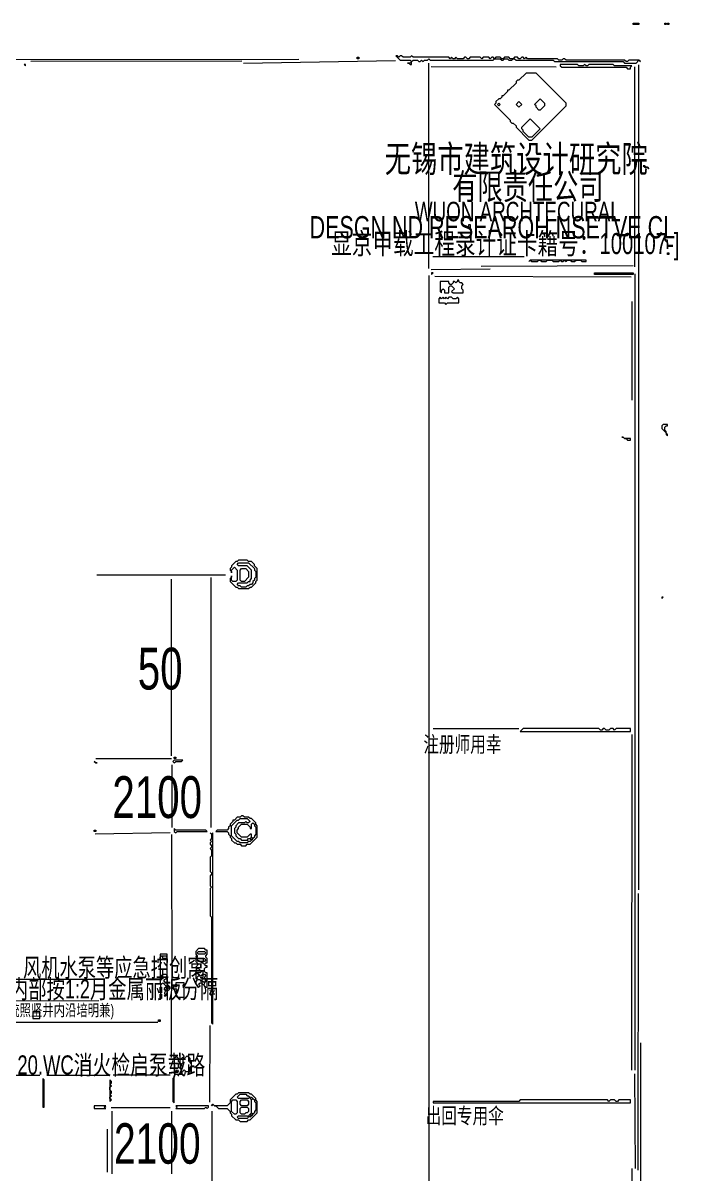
# Model space of a CAD drawing. Extents: x 10 to 1978, y 10 to 1392.
# Drawn here: x 1520 to 1978, y 586 to 1392 of the extents above; entities that cross this region are included whole.
import ezdxf

# ---------------------------------------------------------------- set-up
doc = ezdxf.new("R2010")
doc.units = 0
for name, color, linetype, lineweight in [('OCR_TEXT', 6, 'Continuous', 0), ('TRACE_CURVE', 6, 'Continuous', 0), ('TRACE_STRAIGHT', 5, 'Continuous', 0), ('TRACE_TEXT_SYMBOL', 6, 'Continuous', 0)]:
    doc.layers.add(name, color=color, linetype=linetype, lineweight=lineweight)
doc.styles.add('wqy-unicode', font='wqy-unicode.lff')

msp = doc.modelspace()

# ---------------------------------------------------------------- linework, layer by layer
at = {"layer": 'TRACE_CURVE', "color": 6}
msp.add_lwpolyline([(1651, 825), (1652, 824), (1652, 821), (1651, 820), (1652, 819), (1651, 818), (1651, 817), (1652, 816), (1652, 815), (1651, 814), (1652, 813), (1652, 809), (1651, 808), (1651, 798), (1652, 797), (1652, 796), (1651, 795), (1651, 788), (1652, 787), (1651, 786), (1651, 767), (1652, 766), (1652, 714), (1651, 713), (1651, 712), (1652, 711), (1652, 692), (1653, 691), (1653, 825), (1652, 824)], close=True, dxfattribs=at)
at = {"layer": 'TRACE_STRAIGHT', "color": 5}
for p, q in [((1060.58, 1365.9), (1713.13, 1366.61)), ((1525.62, 1365.36), (1673.12, 1365.47)), ((1674.35, 1363.93), (1780.64, 1365.8)), ((1804.05, 1220.12), (1804.05, 1363.88)), ((1950.62, 1362.62), (1950.62, 785.12)), ((1805.63, 1361.53), (1893.13, 1361.23)), ((1948.12, 1221.37), (1948.13, 1361.38)), ((1806.88, 1228.58), (1870.64, 1228.42)), ((1805.63, 1219.51), (1846.88, 1219.86)), ((1840.62, 1221.75), (1946.88, 1222.35)), ((1804, 1215), (1804, 1041)), ((1804.04, 1215.12), (1804.04, 377.62)), ((1808.12, 1214.81), (1945.62, 1214.37)), ((1948.11, 1216.38), (1948.16, 658.88)), ((1946, 1197), (1946, 1128)), ((1571.87, 1005.75), (1661.87, 1005.74)), ((1624.08, 878.88), (1624.09, 1002.62)), ((1651.55, 1003.87), (1651.57, 828.87)), ((1807, 898), (1867, 898)), ((1945.93, 658.87), (1946.17, 893.88)), ((1571, 877), (1624, 877)), ((1624.17, 872.63), (1624.21, 828.87)), ((1570.59, 824.26), (1623.15, 825.24)), ((1623.97, 823.87), (1624.23, 718.87)), ((1950.47, 588.88), (1950.65, 782.62)), ((1473.13, 722.52), (1569.38, 722.63)), ((1624.04, 667.63), (1624.14, 713.88)), ((1804, 716), (1804, 684)), ((1473.13, 707.25), (1573.13, 707.67)), ((1464.38, 692.38), (1614.38, 692.37)), ((1650.88, 636.37), (1650.99, 690.12)), ((1952, 678), (1952, 498)), ((1483.12, 655.31), (1531.88, 655.4)), ((1536.87, 655.45), (1580.62, 655.43)), ((1583.12, 655.5), (1623.13, 655.51)), ((1947.87, 656.37), (1948.37, 590.13)), ((1581.87, 632.74), (1623.12, 632.73)), ((1582.53, 586.37), (1582.64, 630.13)), ((1624.2, 586.38), (1624.2, 630.12)), ((1652.05, 457.62), (1652.57, 630.12)), ((1579.31, 587.35), (1579.33, 617.63)), ((1946, 590), (1946, 489))]:
    msp.add_line(p, q, dxfattribs=at)
at = {"layer": 'TRACE_TEXT_SYMBOL', "color": 6}
for points in [[(1947, 1392), (1951, 1392), (1951, 1391), (1947, 1391)], [(1969, 1392), (1970, 1392), (1970, 1391), (1969, 1391)], [(1971, 1392), (1972, 1392), (1972, 1391), (1971, 1391)], [(1521, 1363), (1522, 1362), (1522, 1363)], [(1754, 1368), (1755, 1368), (1755, 1367), (1754, 1367)], [(1896, 1363), (1896, 1362), (1897, 1361), (1942, 1361), (1943, 1360), (1945, 1360), (1945, 1361), (1946, 1362), (1934, 1362), (1933, 1363), (1916, 1363), (1915, 1362), (1914, 1362), (1913, 1363), (1912, 1362), (1909, 1362), (1908, 1363)], [(1872, 1357), (1867, 1352), (1866, 1352), (1865, 1351), (1865, 1350), (1860, 1345), (1859, 1345), (1859, 1344), (1856, 1341), (1855, 1341), (1855, 1340), (1854, 1339), (1853, 1339), (1851, 1337), (1851, 1336), (1850, 1335), (1861, 1324), (1861, 1323), (1862, 1322), (1863, 1322), (1865, 1320), (1865, 1319), (1874, 1310), (1876, 1310), (1900, 1334), (1900, 1336), (1879, 1357)], [(1882, 1339), (1885, 1336), (1885, 1334), (1882, 1331), (1881, 1331), (1879, 1333), (1879, 1334), (1878, 1335)], [(1852, 1335), (1853, 1336), (1854, 1335), (1853, 1334)], [(1867, 1337), (1869, 1335), (1867, 1333), (1865, 1335)], [(1875, 1325), (1882, 1318), (1876, 1312), (1874, 1312), (1870, 1316), (1870, 1317), (1869, 1318), (1869, 1319)], [(1954, 1292), (1955, 1291), (1957, 1291), (1958, 1290), (1957, 1291), (1956, 1291), (1955, 1292)], [(1832, 1251), (1833, 1251), (1833, 1248), (1832, 1248)], [(1936, 1244), (1943, 1244), (1943, 1243), (1936, 1243)], [(1969, 1242), (1969, 1240), (1971, 1238), (1971, 1234), (1971, 1240), (1970, 1240), (1969, 1241)], [(1875, 1226), (1874, 1225), (1875, 1226), (1876, 1225), (1880, 1225), (1881, 1226), (1882, 1226), (1883, 1225), (1886, 1225), (1887, 1226), (1890, 1226), (1891, 1225), (1895, 1225), (1896, 1226), (1897, 1225), (1898, 1225), (1899, 1226), (1900, 1225), (1901, 1226), (1903, 1226), (1904, 1225), (1906, 1225), (1907, 1226), (1910, 1226), (1911, 1225), (1914, 1225), (1914, 1226)], [(1971, 1231), (1972, 1231), (1972, 1230), (1971, 1230)], [(1806, 1217), (1806, 1216), (1807, 1217)], [(1920, 1217), (1947, 1217), (1947, 1216), (1920, 1216)], [(1824, 1212), (1824, 1211), (1823, 1210), (1822, 1211), (1821, 1211), (1821, 1210), (1820, 1209), (1819, 1209), (1818, 1210), (1818, 1211), (1812, 1211), (1812, 1204), (1813, 1203), (1813, 1205), (1814, 1206), (1815, 1205), (1815, 1203), (1818, 1203), (1818, 1207), (1819, 1208), (1820, 1208), (1822, 1206), (1820, 1204), (1821, 1203), (1828, 1203), (1828, 1205), (1827, 1206), (1827, 1208), (1828, 1209), (1827, 1210), (1826, 1210), (1825, 1211), (1825, 1212)], [(1812, 1200), (1811, 1199), (1811, 1196), (1815, 1196), (1816, 1195), (1817, 1196), (1825, 1196), (1825, 1199), (1824, 1200), (1823, 1199), (1821, 1199), (1820, 1200), (1818, 1200), (1817, 1199), (1816, 1200), (1815, 1199), (1814, 1200), (1813, 1199)], [(1968, 1111), (1967, 1110), (1967, 1108), (1970, 1105), (1970, 1104), (1971, 1103), (1971, 1104), (1970, 1105), (1970, 1106), (1969, 1107), (1969, 1109), (1970, 1110), (1971, 1110), (1971, 1111)], [(1939, 1102), (1940, 1102), (1941, 1101), (1942, 1101), (1943, 1100), (1945, 1100), (1945, 1101), (1941, 1101), (1940, 1102)], [(1671, 1016), (1670, 1015), (1669, 1015), (1666, 1012), (1666, 1011), (1665, 1010), (1665, 1009), (1666, 1008), (1666, 1007), (1666, 1009), (1668, 1011), (1670, 1009), (1670, 1002), (1669, 1001), (1667, 1001), (1666, 1002), (1666, 1005), (1666, 1004), (1665, 1003), (1665, 1001), (1669, 997), (1670, 997), (1671, 996), (1678, 996), (1679, 997), (1680, 997), (1683, 1000), (1683, 1001), (1684, 1002), (1684, 1010), (1682, 1012), (1682, 1013), (1680, 1015), (1678, 1015), (1677, 1016)], [(1670, 1013), (1671, 1014), (1678, 1014), (1682, 1010), (1682, 1009), (1683, 1008), (1683, 1004), (1682, 1003), (1682, 1002), (1681, 1001), (1681, 1000), (1680, 999), (1679, 999), (1678, 998), (1677, 998), (1676, 997), (1673, 997), (1672, 998), (1671, 998), (1670, 999), (1671, 1000), (1677, 1000), (1678, 1001), (1679, 1001), (1679, 1002), (1680, 1003), (1680, 1009), (1677, 1012), (1671, 1012)], [(1672, 1009), (1673, 1010), (1676, 1010), (1678, 1008), (1678, 1004), (1675, 1001), (1673, 1001), (1672, 1002)], [(1967, 990), (1967, 989), (1968, 990)], [(1870, 898), (1868, 896), (1945, 896), (1945, 898), (1935, 898), (1934, 897), (1933, 898), (1931, 898), (1930, 897), (1928, 897), (1927, 898), (1926, 898), (1925, 897), (1924, 897), (1923, 898)], [(1570, 875), (1571, 874), (1572, 874), (1571, 874)], [(1626, 876), (1625, 875), (1626, 874), (1627, 875), (1631, 875), (1632, 876)], [(1626, 878), (1627, 878), (1627, 877), (1626, 877)], [(1673, 837), (1672, 836), (1670, 836), (1668, 834), (1667, 834), (1667, 833), (1665, 831), (1665, 830), (1664, 829), (1664, 828), (1663, 827), (1656, 827), (1655, 826), (1663, 826), (1664, 825), (1664, 824), (1665, 823), (1665, 822), (1666, 821), (1666, 820), (1668, 818), (1669, 818), (1670, 817), (1672, 817), (1673, 816), (1676, 816), (1677, 817), (1679, 817), (1684, 822), (1684, 830), (1683, 831), (1683, 832), (1680, 835), (1679, 835), (1678, 836), (1675, 836), (1674, 837)], [(1671, 834), (1672, 835), (1677, 835), (1679, 833), (1678, 832), (1677, 832), (1676, 833), (1675, 832), (1671, 832), (1669, 830), (1669, 829), (1668, 828), (1668, 825), (1669, 824), (1669, 823), (1671, 821), (1672, 821), (1673, 820), (1677, 820), (1678, 819), (1677, 818), (1672, 818), (1671, 819), (1670, 819), (1666, 823), (1666, 830), (1670, 834)], [(1680, 831), (1681, 832), (1682, 831), (1682, 830), (1683, 829), (1683, 824), (1682, 823), (1682, 822), (1681, 821), (1680, 822), (1680, 824), (1679, 824), (1677, 822), (1673, 822), (1670, 825), (1670, 827), (1671, 828), (1671, 829), (1673, 831), (1677, 831), (1679, 829), (1679, 828), (1680, 828)], [(1570, 827), (1571, 827), (1571, 826), (1570, 826)], [(1626, 828), (1626, 826), (1627, 825), (1628, 826), (1649, 826), (1648, 827), (1627, 827)], [(1679, 821), (1680, 822), (1681, 821), (1680, 820)], [(1677, 820), (1678, 821), (1679, 821), (1680, 820), (1679, 819), (1678, 819)], [(1643, 744), (1641, 742), (1641, 740), (1642, 739), (1642, 738), (1641, 737), (1641, 735), (1643, 733), (1641, 731), (1642, 730), (1643, 730), (1645, 728), (1644, 727), (1641, 727), (1641, 723), (1642, 722), (1641, 721), (1641, 719), (1643, 717), (1644, 718), (1643, 719), (1644, 720), (1645, 720), (1648, 717), (1649, 717), (1649, 727), (1648, 727), (1647, 728), (1647, 730), (1648, 731), (1649, 731), (1649, 732), (1648, 732), (1647, 733), (1648, 734), (1649, 734), (1649, 737), (1648, 738), (1648, 739), (1649, 740), (1649, 743), (1648, 743), (1647, 744)], [(1642, 741), (1643, 742), (1647, 742), (1648, 741), (1647, 740), (1643, 740)], [(1616, 740), (1616, 719), (1617, 719), (1618, 720), (1620, 718), (1620, 717), (1619, 716), (1619, 715), (1620, 715), (1621, 714), (1621, 713), (1619, 711), (1620, 711), (1621, 712), (1621, 714), (1623, 716), (1623, 717), (1621, 719), (1621, 740)], [(1616, 738), (1617, 739), (1620, 739), (1621, 738), (1620, 737), (1619, 737), (1618, 736), (1617, 736), (1616, 737)], [(1642, 736), (1643, 737), (1647, 737), (1648, 736), (1647, 735), (1643, 735)], [(1618, 726), (1620, 726), (1621, 725), (1620, 724), (1619, 724), (1618, 723), (1617, 723), (1616, 724)], [(1645, 725), (1646, 726), (1647, 726), (1648, 725), (1647, 724), (1647, 723), (1648, 722), (1648, 721), (1647, 720), (1646, 721), (1645, 721), (1644, 722), (1643, 722), (1642, 723), (1642, 724), (1643, 725)], [(1619, 722), (1620, 723), (1621, 722), (1621, 721), (1620, 720), (1619, 721)], [(1621, 717), (1622, 718), (1623, 717), (1622, 716)], [(1627, 720), (1627, 719), (1625, 717), (1625, 716), (1627, 714), (1627, 711), (1628, 710), (1633, 710), (1633, 717), (1632, 718), (1633, 719), (1633, 720)], [(1626, 718), (1627, 719), (1628, 718), (1627, 717)], [(1616, 717), (1617, 717), (1617, 713), (1616, 713)], [(1616, 712), (1617, 712), (1617, 709), (1616, 709)], [(1626, 715), (1627, 716), (1628, 715), (1627, 714)], [(1527, 700), (1527, 695), (1532, 695), (1532, 700)], [(1615, 694), (1616, 694), (1616, 693), (1615, 693)], [(1635, 669), (1633, 667), (1632, 668), (1631, 667), (1632, 666), (1632, 664), (1631, 663), (1629, 665), (1629, 667), (1628, 668), (1627, 668), (1626, 667), (1626, 657), (1627, 656), (1626, 655), (1626, 654), (1625, 653), (1625, 637), (1626, 636), (1626, 655), (1627, 656), (1631, 656), (1631, 657), (1633, 659), (1634, 658), (1637, 658), (1637, 661), (1638, 662), (1638, 663), (1637, 664), (1637, 667)], [(1629, 663), (1630, 664), (1631, 663), (1631, 662), (1632, 661), (1631, 660), (1630, 660), (1629, 661)], [(1534, 653), (1534, 633), (1535, 633), (1535, 652)], [(1627, 658), (1628, 659), (1629, 658), (1628, 657)], [(1581, 652), (1581, 637), (1582, 638), (1581, 639), (1581, 640), (1582, 641), (1581, 642), (1582, 643), (1582, 644), (1581, 645), (1581, 647), (1582, 648), (1581, 649), (1582, 650), (1582, 651)], [(1671, 643), (1670, 642), (1669, 642), (1665, 638), (1665, 636), (1663, 634), (1654, 634), (1653, 635), (1652, 634), (1653, 635), (1654, 634), (1655, 634), (1657, 632), (1663, 632), (1665, 630), (1665, 629), (1666, 628), (1666, 627), (1669, 624), (1671, 624), (1672, 623), (1677, 623), (1678, 624), (1679, 624), (1684, 629), (1684, 637), (1683, 638), (1683, 639), (1680, 642), (1679, 642), (1678, 643)], [(1666, 637), (1667, 638), (1669, 638), (1670, 637), (1670, 629), (1669, 628), (1668, 628), (1666, 630)], [(1672, 642), (1676, 642), (1677, 641), (1678, 641), (1679, 640), (1678, 639), (1671, 639), (1670, 640)], [(1672, 637), (1673, 638), (1677, 638), (1678, 637), (1678, 635), (1677, 634), (1673, 634), (1672, 635)], [(1679, 639), (1680, 640), (1681, 639), (1680, 638)], [(1680, 638), (1681, 639), (1682, 638), (1682, 637), (1683, 636), (1683, 631), (1682, 630), (1682, 629), (1681, 628), (1680, 629)], [(1868, 638), (1867, 637), (1807, 637), (1807, 636), (1945, 636), (1945, 638), (1937, 638), (1936, 637), (1935, 637), (1934, 638), (1931, 638), (1930, 637), (1929, 638)], [(1570, 634), (1570, 632), (1578, 632), (1577, 633), (1578, 634)], [(1627, 634), (1628, 633), (1627, 632), (1647, 632), (1648, 633), (1649, 632), (1650, 633), (1650, 634)], [(1672, 632), (1673, 633), (1677, 633), (1678, 632), (1678, 630), (1677, 629), (1676, 629), (1675, 628), (1673, 628), (1672, 629)], [(1679, 628), (1680, 629), (1681, 628), (1680, 627)], [(1670, 626), (1671, 627), (1677, 627), (1678, 626), (1677, 625), (1671, 625)], [(1678, 627), (1679, 628), (1680, 627), (1679, 626)]]:
    msp.add_lwpolyline(points, close=True, dxfattribs=at)
for points in [[(1781, 1369), (1784, 1366), (1791, 1366), (1792, 1365), (1791, 1364), (1789, 1364), (1790, 1364), (1791, 1363), (1792, 1363), (1792, 1365), (1793, 1366), (1796, 1366), (1797, 1365), (1798, 1365), (1799, 1366), (1800, 1365), (1801, 1366), (1803, 1366), (1804, 1367), (1805, 1366), (1849, 1366), (1850, 1367), (1854, 1367), (1855, 1366), (1856, 1366), (1857, 1367), (1859, 1367), (1860, 1366), (1862, 1366), (1863, 1367), (1864, 1367), (1865, 1366), (1891, 1366), (1892, 1365), (1940, 1365), (1941, 1364), (1949, 1364), (1951, 1366), (1952, 1365), (1951, 1366), (1944, 1366), (1943, 1365), (1942, 1365), (1941, 1366), (1900, 1366), (1899, 1367), (1898, 1367), (1897, 1366), (1895, 1366), (1894, 1367), (1873, 1367), (1872, 1368), (1871, 1367), (1870, 1368), (1869, 1368), (1868, 1367), (1867, 1367), (1866, 1368), (1864, 1368), (1863, 1367), (1861, 1367), (1860, 1368), (1857, 1368), (1856, 1367)], [(1856, 1367), (1855, 1367), (1854, 1368), (1851, 1368), (1850, 1367), (1849, 1368), (1848, 1368), (1847, 1367), (1846, 1368), (1842, 1368), (1841, 1367), (1840, 1368), (1833, 1368), (1832, 1367), (1831, 1367), (1830, 1368), (1829, 1368), (1828, 1367), (1824, 1367), (1823, 1368), (1822, 1367), (1821, 1367), (1820, 1368), (1819, 1367), (1818, 1368), (1793, 1368), (1792, 1369), (1791, 1368), (1786, 1368), (1785, 1369), (1784, 1369), (1783, 1368), (1782, 1369), (1781, 1369)]]:
    msp.add_lwpolyline(points, dxfattribs=at)

# ---------------------------------------------------------------- texts
at = {"layer": 'OCR_TEXT', "color": 6, "style": 'wqy-unicode', "width": 0.72}
for s, height, p in [('无锡市建筑设计研究院', 18.734, (1773.18, 1287.56)), ('有限责任公司', 17.953, (1820.42, 1268.55)), ('WUON ARCHTECURAL', 13.6659, (1794.26, 1253.18)), ('DESGN ND RESEAROH NSETVE CL', 15.6182, (1720.63, 1241.21)), ('显京甲载工程录计证卡籍号：100107-]', 14.7059, (1735.65, 1230.25)), ('50', 29.284, (1600.44, 925.39)), ('注册师用幸', 11.121, (1800.23, 881.46)), ('2100', 29.284, (1582.66, 835.39)), ('100x100防火线槽，风机水泵等应急控创窝', 12.9992, (1408.29, 724.2)), ('400x100防火线槽，内部按1:2月金属丽板分隔', 13.0546, (1398.69, 709.2)), ('详见系统照坚井内沿培明兼)', 8.0882, (1486.03, 696.79)), ('NH-BV-4x2.5-G20.WC消火检启泵载路', 13.3858, (1426.01, 655.83)), ('出回专用伞', 11.121, (1801.84, 621.4)), ('2100', 28.308, (1583.8, 593.38))]:
    msp.add_text(s, height=height, dxfattribs=at).set_placement(p)

doc.saveas('drawing.dxf')
